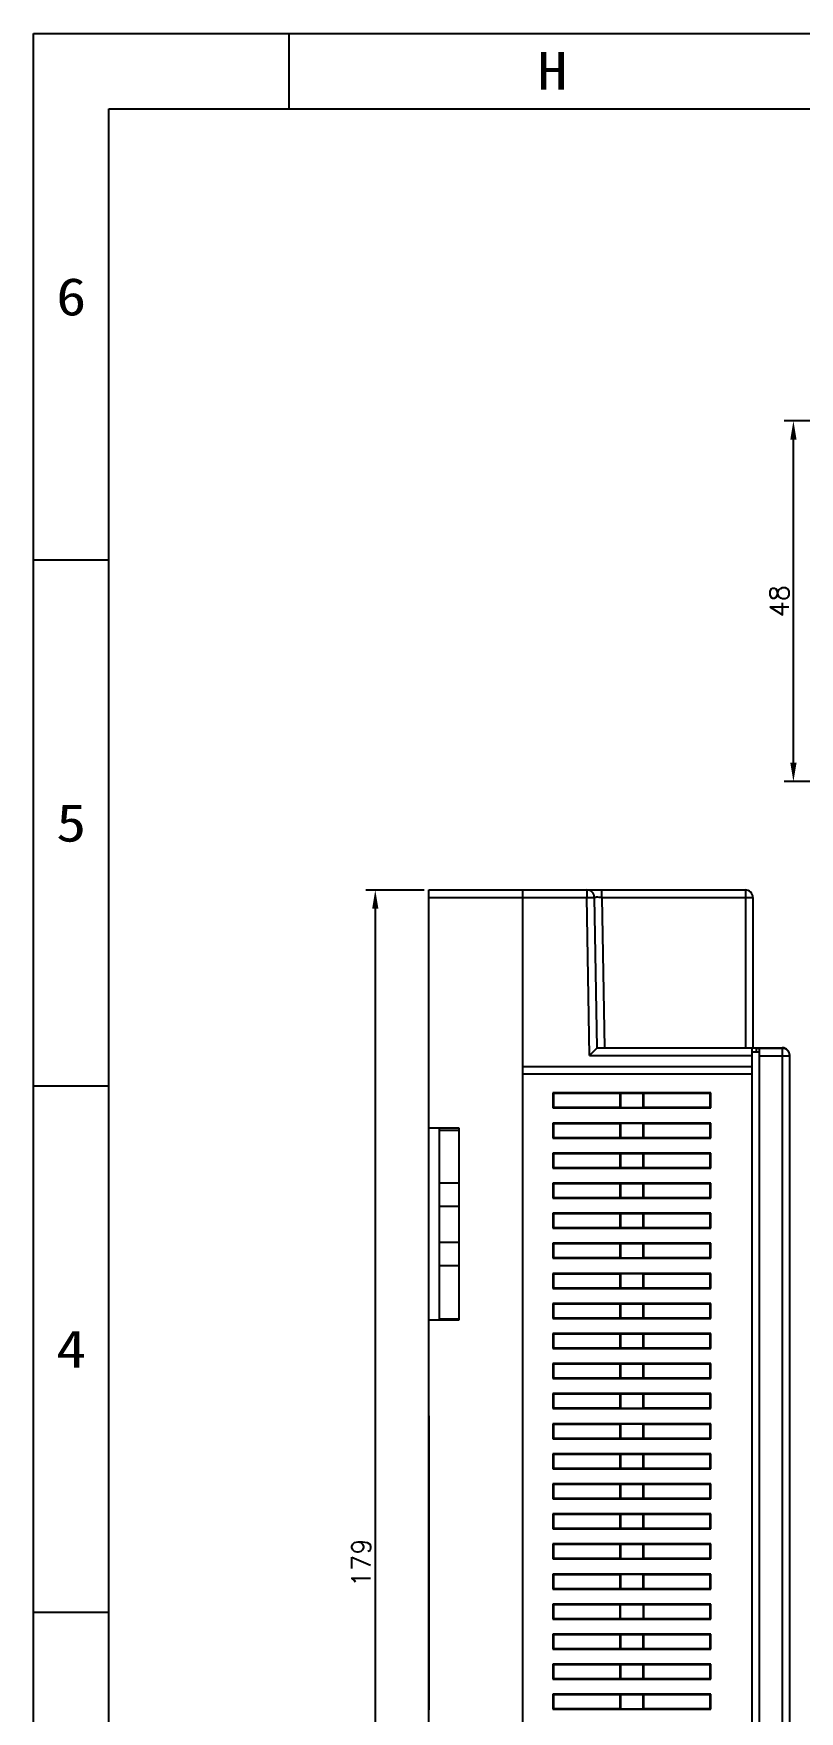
# Model space of a CAD drawing. Header units: millimetres. Extents: x 1518 to 2112, y -3048 to -2628.
# Drawn here: x 1518.2 to 1620.1, y -2850.9 to -2627.7 of the extents above; entities that cross this region are included whole.
import ezdxf
from ezdxf.enums import TextEntityAlignment as Align

# ---------------------------------------------------------------- set-up
doc = ezdxf.new("R2010")
doc.units = ezdxf.units.MM
doc.header["$MEASUREMENT"] = 0
doc.layers.get('0').update_dxf_attribs({"linetype": 'CONTINUOUS'})
doc.layers.get('Defpoints').update_dxf_attribs({"linetype": 'CONTINUOUS'})
doc.layers.add('dim', color=82, linetype='CONTINUOUS', lineweight=9)
doc.styles.get("Standard").update_dxf_attribs({"font": 'txt', "bigfont": 'gbcbig.shx'})
doc.styles.add('TEXTSTYLE_0', font='txt', dxfattribs={"width": 0.8})
doc.dimstyles.new('ISO-25', dxfattribs={"dimtxt": 2.5, "dimasz": 2.5, "dimexe": 1.25, "dimexo": 0.625, "dimtad": 1, "dimzin": 0, "dimtxsty": 'Standard', "dimcen": 2.5, "dimadec": 0, "dimazin": 0, "dimtfac": 1, "dimtdec": 4, "dimtofl": 0, "dimtmove": 0, "dimatfit": 3, "dimfxl": 0, "dimtolj": 1, "dimtzin": 0, "dimarcsym": 0})

# ---------------------------------------------------------------- blocks, each defined once
blk = doc.blocks.new('SUN_6HWZ35TKK40GSGJE8VEUYAXIAKM')
at = {"color": 7, "linetype": 'Continuous'}
for p, q in [((-594, 420), (0, 420)), ((-594, 0), (-594, 420)), ((-560, 410), (-560, 420)), ((-584, 410), (-10, 410)), ((-584, 10), (-584, 410)), ((-594, 350), (-584, 350)), ((-594, 280), (-584, 280)), ((-594, 210), (-584, 210))]:
    blk.add_line(p, q, dxfattribs=at)
at = {"color": 2, "style": 'TEXTSTYLE_0'}
for s, width, p, p2 in [('H', 0.792749, (-526.99, 412.53), (-522.99, 412.53)), ('6', 1.030029, (-590.99, 382.5), (-586.99, 382.5)), ('5', 1.030029, (-590.99, 312.5), (-586.99, 312.5)), ('4', 1.030029, (-590.99, 242.5), (-586.99, 242.5))]:
    blk.add_text(s, height=5, dxfattribs=dict(at, width=width)).set_placement(p, p2, align=Align.FIT)
blk = doc.blocks.new('*D120')
at = {"layer": 'Defpoints', "color": 0}
for p in [(1619.3, -2679.19), (1644.94, -2679.19), (1656.85, -2727.19)]:
    blk.add_point(p, dxfattribs=at)
at = {"layer": 'dim', "color": 0, "lineweight": -2}
for p, q in [((1644.32, -2679.19), (1618.05, -2679.19)), ((1619.3, -2724.69), (1619.3, -2681.69)), ((1656.22, -2727.19), (1618.05, -2727.19))]:
    blk.add_line(p, q, dxfattribs=at)
at = {"layer": 'dim', "color": 0}
for points in [[(1618.89, -2681.69), (1619.72, -2681.69), (1619.3, -2679.19)], [(1618.89, -2724.69), (1619.72, -2724.69), (1619.3, -2727.19)]]:
    blk.add_solid(points, dxfattribs=at)
at = {"layer": 'dim', "color": 0, "insert": (1617.43, -2703.19), "char_height": 2.5, "attachment_point": 5, "rotation": 90}
blk.add_mtext('48', dxfattribs=at)
blk = doc.blocks.new('*D166')
at = {"color": 0, "lineweight": -2}
for p, q in [((1570.19, -2741.61), (1562.43, -2741.61)), ((1563.68, -2744.11), (1563.68, -2918.11)), ((1570.19, -2920.61), (1562.43, -2920.61))]:
    blk.add_line(p, q, dxfattribs=at)
at = {"color": 0}
for points in [[(1563.27, -2744.11), (1564.1, -2744.11), (1563.68, -2741.61)], [(1563.27, -2918.11), (1564.1, -2918.11), (1563.68, -2920.61)]]:
    blk.add_solid(points, dxfattribs=at)
at = {"layer": 'Defpoints', "color": 0}
for p in [(1570.81, -2741.61), (1563.68, -2920.61), (1570.81, -2920.61)]:
    blk.add_point(p, dxfattribs=at)
at = {"color": 0, "insert": (1561.81, -2831.11), "char_height": 2.5, "attachment_point": 5, "rotation": 90}
blk.add_mtext('179', dxfattribs=at)

msp = doc.modelspace()

# ---------------------------------------------------------------- linework, layer by layer
at = {"color": 7, "linetype": 'Continuous'}
for p, q in [((1570.812, -2741.607), (1612.912, -2741.607)), ((1570.812, -2920.607), (1570.812, -2741.607)), ((1570.812, -2742.607), (1591.829, -2742.607)), ((1583.312, -2920.607), (1583.312, -2741.607)), ((1591.829, -2741.607), (1591.829, -2742.607)), ((1591.829, -2742.607), (1592.829, -2742.589)), ((1592.196, -2763.607), (1591.829, -2742.607)), ((1593.178, -2762.607), (1592.829, -2742.589)), ((1593.829, -2742.589), (1593.829, -2741.607)), ((1593.829, -2742.589), (1612.912, -2742.589)), ((1593.829, -2742.589), (1594.178, -2762.607)), ((1612.912, -2741.607), (1612.912, -2762.607)), ((1613.912, -2742.607), (1613.912, -2762.607)), ((1593.178, -2762.607), (1592.196, -2763.607)), ((1593.178, -2762.607), (1617.812, -2762.607)), ((1613.812, -2920.607), (1613.812, -2762.607)), ((1613.812, -2763.157), (1614.812, -2763.157)), ((1614.412, -2763.157), (1614.412, -2762.607)), ((1614.412, -2762.657), (1617.812, -2762.657)), ((1614.812, -2920.607), (1614.812, -2762.657)), ((1617.812, -2762.657), (1617.812, -2920.607)), ((1583.312, -2765.107), (1613.812, -2765.107)), ((1592.196, -2763.607), (1613.812, -2763.607)), ((1614.812, -2763.657), (1618.812, -2763.657)), ((1618.812, -2919.607), (1618.812, -2763.607)), ((1613.812, -2766.107), (1583.312, -2766.107)), ((1608.312, -2768.607), (1587.312, -2768.607)), ((1587.404, -2768.698), (1587.312, -2768.607)), ((1587.312, -2768.607), (1587.312, -2770.607)), ((1596.233, -2768.698), (1587.404, -2768.698)), ((1587.404, -2768.698), (1587.404, -2770.515)), ((1596.207, -2768.698), (1596.207, -2770.515)), ((1596.233, -2768.698), (1596.312, -2768.643)), ((1596.312, -2768.643), (1599.312, -2768.643)), ((1596.312, -2768.643), (1596.312, -2770.57)), ((1599.312, -2768.643), (1599.391, -2768.698)), ((1599.312, -2770.57), (1599.312, -2768.643)), ((1608.22, -2768.698), (1599.391, -2768.698)), ((1599.417, -2770.515), (1599.417, -2768.698)), ((1608.22, -2768.698), (1608.312, -2768.607)), ((1608.22, -2770.515), (1608.22, -2768.698)), ((1608.312, -2770.607), (1608.312, -2768.607)), ((1587.404, -2770.515), (1587.312, -2770.607)), ((1587.312, -2770.607), (1608.312, -2770.607)), ((1587.404, -2770.515), (1596.233, -2770.515)), ((1596.312, -2770.57), (1596.233, -2770.515)), ((1599.312, -2770.57), (1596.312, -2770.57)), ((1599.391, -2770.515), (1599.312, -2770.57)), ((1599.391, -2770.515), (1608.22, -2770.515)), ((1608.312, -2770.607), (1608.22, -2770.515)), ((1570.812, -2773.257), (1574.812, -2773.257)), ((1572.212, -2798.857), (1572.212, -2773.257)), ((1572.212, -2773.557), (1574.812, -2773.557)), ((1574.812, -2773.257), (1574.812, -2798.857)), ((1608.312, -2772.607), (1587.312, -2772.607)), ((1587.404, -2772.698), (1587.312, -2772.607)), ((1587.312, -2772.607), (1587.312, -2774.607)), ((1587.404, -2774.515), (1587.312, -2774.607)), ((1587.312, -2774.607), (1608.312, -2774.607)), ((1596.233, -2772.698), (1587.404, -2772.698)), ((1587.404, -2772.698), (1587.404, -2774.515)), ((1587.404, -2774.515), (1596.233, -2774.515)), ((1596.207, -2772.698), (1596.207, -2774.515)), ((1596.233, -2772.698), (1596.312, -2772.643)), ((1596.312, -2774.57), (1596.233, -2774.515)), ((1596.312, -2772.643), (1599.312, -2772.643)), ((1596.312, -2772.643), (1596.312, -2774.57)), ((1599.312, -2774.57), (1596.312, -2774.57)), ((1599.312, -2772.643), (1599.391, -2772.698)), ((1599.312, -2774.57), (1599.312, -2772.643)), ((1599.391, -2774.515), (1599.312, -2774.57)), ((1608.22, -2772.698), (1599.391, -2772.698)), ((1599.391, -2774.515), (1608.22, -2774.515)), ((1599.417, -2774.515), (1599.417, -2772.698)), ((1608.22, -2772.698), (1608.312, -2772.607)), ((1608.22, -2774.515), (1608.22, -2772.698)), ((1608.312, -2774.607), (1608.22, -2774.515)), ((1608.312, -2774.607), (1608.312, -2772.607)), ((1608.312, -2776.607), (1587.312, -2776.607)), ((1587.404, -2776.698), (1587.312, -2776.607)), ((1587.312, -2776.607), (1587.312, -2778.607)), ((1596.233, -2776.698), (1587.404, -2776.698)), ((1587.404, -2776.698), (1587.404, -2778.515)), ((1596.207, -2776.698), (1596.207, -2778.515)), ((1596.233, -2776.698), (1596.312, -2776.643)), ((1596.312, -2776.643), (1599.312, -2776.643)), ((1596.312, -2776.643), (1596.312, -2778.57)), ((1599.312, -2776.643), (1599.391, -2776.698)), ((1599.312, -2778.57), (1599.312, -2776.643)), ((1608.22, -2776.698), (1599.391, -2776.698)), ((1599.417, -2778.515), (1599.417, -2776.698)), ((1608.22, -2776.698), (1608.312, -2776.607)), ((1608.22, -2778.515), (1608.22, -2776.698)), ((1608.312, -2778.607), (1608.312, -2776.607)), ((1587.404, -2778.515), (1587.312, -2778.607)), ((1587.312, -2778.607), (1608.312, -2778.607)), ((1587.404, -2778.515), (1596.233, -2778.515)), ((1596.312, -2778.57), (1596.233, -2778.515)), ((1599.312, -2778.57), (1596.312, -2778.57)), ((1599.391, -2778.515), (1599.312, -2778.57)), ((1599.391, -2778.515), (1608.22, -2778.515)), ((1608.312, -2778.607), (1608.22, -2778.515)), ((1574.812, -2780.607), (1572.212, -2780.607)), ((1608.312, -2780.607), (1587.312, -2780.607)), ((1587.404, -2780.698), (1587.312, -2780.607)), ((1587.312, -2780.607), (1587.312, -2782.607)), ((1596.233, -2780.698), (1587.404, -2780.698)), ((1587.404, -2780.698), (1587.404, -2782.515)), ((1596.207, -2780.698), (1596.207, -2782.515)), ((1596.233, -2780.698), (1596.312, -2780.643)), ((1596.312, -2780.643), (1599.312, -2780.643)), ((1596.312, -2780.643), (1596.312, -2782.57)), ((1599.312, -2780.643), (1599.391, -2780.698)), ((1599.312, -2782.57), (1599.312, -2780.643)), ((1608.22, -2780.698), (1599.391, -2780.698)), ((1599.417, -2782.515), (1599.417, -2780.698)), ((1608.22, -2780.698), (1608.312, -2780.607)), ((1608.22, -2782.515), (1608.22, -2780.698)), ((1608.312, -2782.607), (1608.312, -2780.607)), ((1587.404, -2782.515), (1587.312, -2782.607)), ((1587.312, -2782.607), (1608.312, -2782.607)), ((1587.404, -2782.515), (1596.233, -2782.515)), ((1596.312, -2782.57), (1596.233, -2782.515)), ((1599.312, -2782.57), (1596.312, -2782.57)), ((1599.391, -2782.515), (1599.312, -2782.57)), ((1599.391, -2782.515), (1608.22, -2782.515)), ((1608.312, -2782.607), (1608.22, -2782.515)), ((1574.812, -2783.704), (1572.212, -2783.704)), ((1608.312, -2784.607), (1587.312, -2784.607)), ((1587.404, -2784.698), (1587.312, -2784.607)), ((1587.312, -2784.607), (1587.312, -2786.607)), ((1596.233, -2784.698), (1587.404, -2784.698)), ((1587.404, -2784.698), (1587.404, -2786.515)), ((1596.207, -2784.698), (1596.207, -2786.515)), ((1596.233, -2784.698), (1596.312, -2784.643)), ((1596.312, -2784.643), (1599.312, -2784.643)), ((1596.312, -2784.643), (1596.312, -2786.57)), ((1599.312, -2784.643), (1599.391, -2784.698)), ((1599.312, -2786.57), (1599.312, -2784.643)), ((1608.22, -2784.698), (1599.391, -2784.698)), ((1599.417, -2786.515), (1599.417, -2784.698)), ((1608.22, -2784.698), (1608.312, -2784.607)), ((1608.22, -2786.515), (1608.22, -2784.698)), ((1608.312, -2786.607), (1608.312, -2784.607)), ((1587.404, -2786.515), (1587.312, -2786.607)), ((1587.312, -2786.607), (1608.312, -2786.607)), ((1587.404, -2786.515), (1596.233, -2786.515)), ((1596.312, -2786.57), (1596.233, -2786.515)), ((1599.312, -2786.57), (1596.312, -2786.57)), ((1599.391, -2786.515), (1599.312, -2786.57)), ((1599.391, -2786.515), (1608.22, -2786.515)), ((1608.312, -2786.607), (1608.22, -2786.515)), ((1574.812, -2788.51), (1572.212, -2788.51)), ((1608.312, -2788.607), (1587.312, -2788.607)), ((1587.404, -2788.698), (1587.312, -2788.607)), ((1587.312, -2788.607), (1587.312, -2790.607)), ((1596.233, -2788.698), (1587.404, -2788.698)), ((1587.404, -2788.698), (1587.404, -2790.515)), ((1596.207, -2788.698), (1596.207, -2790.515)), ((1596.233, -2788.698), (1596.312, -2788.643)), ((1596.312, -2788.643), (1599.312, -2788.643)), ((1596.312, -2788.643), (1596.312, -2790.57)), ((1599.312, -2788.643), (1599.391, -2788.698)), ((1599.312, -2790.57), (1599.312, -2788.643)), ((1608.22, -2788.698), (1599.391, -2788.698)), ((1599.417, -2790.515), (1599.417, -2788.698)), ((1608.22, -2788.698), (1608.312, -2788.607)), ((1608.22, -2790.515), (1608.22, -2788.698)), ((1608.312, -2790.607), (1608.312, -2788.607)), ((1574.812, -2791.607), (1572.212, -2791.607)), ((1587.404, -2790.515), (1587.312, -2790.607)), ((1587.312, -2790.607), (1608.312, -2790.607)), ((1587.404, -2790.515), (1596.233, -2790.515)), ((1596.312, -2790.57), (1596.233, -2790.515)), ((1599.312, -2790.57), (1596.312, -2790.57)), ((1599.391, -2790.515), (1599.312, -2790.57)), ((1599.391, -2790.515), (1608.22, -2790.515)), ((1608.312, -2790.607), (1608.22, -2790.515)), ((1608.312, -2792.607), (1587.312, -2792.607)), ((1587.404, -2792.698), (1587.312, -2792.607)), ((1587.312, -2792.607), (1587.312, -2794.607)), ((1587.404, -2794.515), (1587.312, -2794.607)), ((1587.312, -2794.607), (1608.312, -2794.607)), ((1596.233, -2792.698), (1587.404, -2792.698)), ((1587.404, -2792.698), (1587.404, -2794.515)), ((1587.404, -2794.515), (1596.233, -2794.515)), ((1596.207, -2792.698), (1596.207, -2794.515)), ((1596.233, -2792.698), (1596.312, -2792.643)), ((1596.312, -2794.57), (1596.233, -2794.515)), ((1596.312, -2792.643), (1599.312, -2792.643)), ((1596.312, -2792.643), (1596.312, -2794.57)), ((1599.312, -2794.57), (1596.312, -2794.57)), ((1599.312, -2792.643), (1599.391, -2792.698)), ((1599.312, -2794.57), (1599.312, -2792.643)), ((1599.391, -2794.515), (1599.312, -2794.57)), ((1608.22, -2792.698), (1599.391, -2792.698)), ((1599.391, -2794.515), (1608.22, -2794.515)), ((1599.417, -2794.515), (1599.417, -2792.698)), ((1608.22, -2792.698), (1608.312, -2792.607)), ((1608.22, -2794.515), (1608.22, -2792.698)), ((1608.312, -2794.607), (1608.22, -2794.515)), ((1608.312, -2794.607), (1608.312, -2792.607)), ((1608.312, -2796.607), (1587.312, -2796.607)), ((1587.404, -2796.698), (1587.312, -2796.607)), ((1587.312, -2796.607), (1587.312, -2798.607)), ((1596.233, -2796.698), (1587.404, -2796.698)), ((1587.404, -2796.698), (1587.404, -2798.515)), ((1596.207, -2796.698), (1596.207, -2798.515)), ((1596.233, -2796.698), (1596.312, -2796.643)), ((1596.312, -2796.643), (1599.312, -2796.643)), ((1596.312, -2796.643), (1596.312, -2798.57)), ((1599.312, -2796.643), (1599.391, -2796.698)), ((1599.312, -2798.57), (1599.312, -2796.643)), ((1608.22, -2796.698), (1599.391, -2796.698)), ((1599.417, -2798.515), (1599.417, -2796.698)), ((1608.22, -2796.698), (1608.312, -2796.607)), ((1608.22, -2798.515), (1608.22, -2796.698)), ((1608.312, -2798.607), (1608.312, -2796.607)), ((1574.812, -2798.857), (1570.812, -2798.857)), ((1572.212, -2798.657), (1574.812, -2798.657)), ((1587.404, -2798.515), (1587.312, -2798.607)), ((1587.312, -2798.607), (1608.312, -2798.607)), ((1587.404, -2798.515), (1596.233, -2798.515)), ((1596.312, -2798.57), (1596.233, -2798.515)), ((1599.312, -2798.57), (1596.312, -2798.57)), ((1599.391, -2798.515), (1599.312, -2798.57)), ((1599.391, -2798.515), (1608.22, -2798.515)), ((1608.312, -2798.607), (1608.22, -2798.515)), ((1608.312, -2800.607), (1587.312, -2800.607)), ((1587.404, -2800.698), (1587.312, -2800.607)), ((1587.312, -2800.607), (1587.312, -2802.607)), ((1596.233, -2800.698), (1587.404, -2800.698)), ((1587.404, -2800.698), (1587.404, -2802.515)), ((1596.207, -2800.698), (1596.207, -2802.515)), ((1596.233, -2800.698), (1596.312, -2800.643)), ((1596.312, -2800.643), (1599.312, -2800.643)), ((1596.312, -2800.643), (1596.312, -2802.57)), ((1599.312, -2800.643), (1599.391, -2800.698)), ((1599.312, -2802.57), (1599.312, -2800.643)), ((1608.22, -2800.698), (1599.391, -2800.698)), ((1599.417, -2802.515), (1599.417, -2800.698)), ((1608.22, -2800.698), (1608.312, -2800.607)), ((1608.22, -2802.515), (1608.22, -2800.698)), ((1608.312, -2802.607), (1608.312, -2800.607)), ((1587.404, -2802.515), (1587.312, -2802.607)), ((1587.312, -2802.607), (1608.312, -2802.607)), ((1587.404, -2802.515), (1596.233, -2802.515)), ((1596.312, -2802.57), (1596.233, -2802.515)), ((1599.312, -2802.57), (1596.312, -2802.57)), ((1599.391, -2802.515), (1599.312, -2802.57)), ((1599.391, -2802.515), (1608.22, -2802.515)), ((1608.312, -2802.607), (1608.22, -2802.515)), ((1587.404, -2804.698), (1587.312, -2804.607)), ((1608.312, -2804.607), (1587.312, -2804.607)), ((1587.312, -2804.607), (1587.312, -2806.607)), ((1596.233, -2804.698), (1587.404, -2804.698)), ((1587.404, -2804.698), (1587.404, -2806.515)), ((1596.207, -2804.698), (1596.207, -2806.515)), ((1596.233, -2804.698), (1596.312, -2804.643)), ((1596.312, -2804.643), (1599.312, -2804.643)), ((1596.312, -2804.643), (1596.312, -2806.57)), ((1599.312, -2804.643), (1599.391, -2804.698)), ((1599.312, -2806.57), (1599.312, -2804.643)), ((1608.22, -2804.698), (1599.391, -2804.698)), ((1599.417, -2806.515), (1599.417, -2804.698)), ((1608.22, -2804.698), (1608.312, -2804.607)), ((1608.22, -2806.515), (1608.22, -2804.698)), ((1608.312, -2806.607), (1608.312, -2804.607)), ((1587.404, -2806.515), (1587.312, -2806.607)), ((1587.312, -2806.607), (1608.312, -2806.607)), ((1587.404, -2806.515), (1596.233, -2806.515)), ((1596.312, -2806.57), (1596.233, -2806.515)), ((1599.312, -2806.57), (1596.312, -2806.57)), ((1599.391, -2806.515), (1599.312, -2806.57)), ((1599.391, -2806.515), (1608.22, -2806.515)), ((1608.312, -2806.607), (1608.22, -2806.515)), ((1587.404, -2808.698), (1587.312, -2808.607)), ((1608.312, -2808.607), (1587.312, -2808.607)), ((1587.312, -2808.607), (1587.312, -2810.607)), ((1596.233, -2808.698), (1587.404, -2808.698)), ((1587.404, -2808.698), (1587.404, -2810.515)), ((1596.207, -2808.698), (1596.207, -2810.515)), ((1596.233, -2808.698), (1596.312, -2808.643)), ((1596.312, -2808.643), (1599.312, -2808.643)), ((1596.312, -2808.643), (1596.312, -2810.57)), ((1599.312, -2808.643), (1599.391, -2808.698)), ((1599.312, -2810.57), (1599.312, -2808.643)), ((1608.22, -2808.698), (1599.391, -2808.698)), ((1599.417, -2810.515), (1599.417, -2808.698)), ((1608.22, -2808.698), (1608.312, -2808.607)), ((1608.22, -2810.515), (1608.22, -2808.698)), ((1608.312, -2810.607), (1608.312, -2808.607)), ((1570.812, -2811.549), (1570.812, -2850.665)), ((1570.812, -2811.549), (1570.812, -2850.665)), ((1570.812, -2811.549), (1570.812, -2850.665)), ((1570.812, -2811.549), (1570.812, -2850.665)), ((1570.812, -2811.549), (1570.812, -2850.665)), ((1570.812, -2811.549), (1570.812, -2850.665)), ((1570.812, -2811.549), (1570.812, -2850.665)), ((1587.404, -2810.515), (1587.312, -2810.607)), ((1587.312, -2810.607), (1608.312, -2810.607)), ((1587.404, -2810.515), (1596.233, -2810.515)), ((1596.312, -2810.57), (1596.233, -2810.515)), ((1599.312, -2810.57), (1596.312, -2810.57)), ((1599.391, -2810.515), (1599.312, -2810.57)), ((1599.391, -2810.515), (1608.22, -2810.515)), ((1608.312, -2810.607), (1608.22, -2810.515)), ((1587.404, -2812.698), (1587.312, -2812.607)), ((1608.312, -2812.607), (1587.312, -2812.607)), ((1587.312, -2812.607), (1587.312, -2814.607)), ((1587.404, -2814.515), (1587.312, -2814.607)), ((1587.312, -2814.607), (1608.312, -2814.607)), ((1596.233, -2812.698), (1587.404, -2812.698)), ((1587.404, -2812.698), (1587.404, -2814.515)), ((1587.404, -2814.515), (1596.233, -2814.515)), ((1596.207, -2812.698), (1596.207, -2814.515)), ((1596.233, -2812.698), (1596.312, -2812.643)), ((1596.312, -2814.57), (1596.233, -2814.515)), ((1596.312, -2812.643), (1599.312, -2812.643)), ((1596.312, -2812.643), (1596.312, -2814.57)), ((1599.312, -2814.57), (1596.312, -2814.57)), ((1599.312, -2812.643), (1599.391, -2812.698)), ((1599.312, -2814.57), (1599.312, -2812.643)), ((1599.391, -2814.515), (1599.312, -2814.57)), ((1608.22, -2812.698), (1599.391, -2812.698)), ((1599.391, -2814.515), (1608.22, -2814.515)), ((1599.417, -2814.515), (1599.417, -2812.698)), ((1608.22, -2812.698), (1608.312, -2812.607)), ((1608.22, -2814.515), (1608.22, -2812.698)), ((1608.312, -2814.607), (1608.22, -2814.515)), ((1608.312, -2814.607), (1608.312, -2812.607)), ((1587.404, -2816.698), (1587.312, -2816.607)), ((1608.312, -2816.607), (1587.312, -2816.607)), ((1587.312, -2816.607), (1587.312, -2818.607)), ((1596.233, -2816.698), (1587.404, -2816.698)), ((1587.404, -2816.698), (1587.404, -2818.515)), ((1596.207, -2816.698), (1596.207, -2818.515)), ((1596.233, -2816.698), (1596.312, -2816.643)), ((1596.312, -2816.643), (1599.312, -2816.643)), ((1596.312, -2816.643), (1596.312, -2818.57)), ((1599.312, -2816.643), (1599.391, -2816.698)), ((1599.312, -2818.57), (1599.312, -2816.643)), ((1608.22, -2816.698), (1599.391, -2816.698)), ((1599.417, -2818.515), (1599.417, -2816.698)), ((1608.22, -2816.698), (1608.312, -2816.607)), ((1608.22, -2818.515), (1608.22, -2816.698)), ((1608.312, -2818.607), (1608.312, -2816.607)), ((1587.404, -2818.515), (1587.312, -2818.607)), ((1587.312, -2818.607), (1608.312, -2818.607)), ((1587.404, -2818.515), (1596.233, -2818.515)), ((1596.312, -2818.57), (1596.233, -2818.515)), ((1599.312, -2818.57), (1596.312, -2818.57)), ((1599.391, -2818.515), (1599.312, -2818.57)), ((1599.391, -2818.515), (1608.22, -2818.515)), ((1608.312, -2818.607), (1608.22, -2818.515)), ((1587.404, -2820.698), (1587.312, -2820.607)), ((1608.312, -2820.607), (1587.312, -2820.607)), ((1587.312, -2820.607), (1587.312, -2822.607)), ((1596.233, -2820.698), (1587.404, -2820.698)), ((1587.404, -2820.698), (1587.404, -2822.515)), ((1596.207, -2820.698), (1596.207, -2822.515)), ((1596.233, -2820.698), (1596.312, -2820.643)), ((1596.312, -2820.643), (1596.312, -2822.57)), ((1596.312, -2820.643), (1599.312, -2820.643)), ((1599.312, -2820.643), (1599.391, -2820.698)), ((1599.312, -2822.57), (1599.312, -2820.643)), ((1608.22, -2820.698), (1599.391, -2820.698)), ((1599.417, -2822.515), (1599.417, -2820.698)), ((1608.22, -2820.698), (1608.312, -2820.607)), ((1608.22, -2822.515), (1608.22, -2820.698)), ((1608.312, -2822.607), (1608.312, -2820.607)), ((1587.404, -2822.515), (1587.312, -2822.607)), ((1587.312, -2822.607), (1608.312, -2822.607)), ((1587.404, -2822.515), (1596.233, -2822.515)), ((1596.312, -2822.57), (1596.233, -2822.515)), ((1599.312, -2822.57), (1596.312, -2822.57)), ((1599.391, -2822.515), (1599.312, -2822.57)), ((1599.391, -2822.515), (1608.22, -2822.515)), ((1608.312, -2822.607), (1608.22, -2822.515)), ((1587.404, -2824.698), (1587.312, -2824.607)), ((1608.312, -2824.607), (1587.312, -2824.607)), ((1587.312, -2824.607), (1587.312, -2826.607)), ((1596.233, -2824.698), (1587.404, -2824.698)), ((1587.404, -2824.698), (1587.404, -2826.515)), ((1596.207, -2824.698), (1596.207, -2826.515)), ((1596.233, -2824.698), (1596.312, -2824.643)), ((1596.312, -2824.643), (1596.312, -2826.57)), ((1596.312, -2824.643), (1599.312, -2824.643)), ((1599.312, -2824.643), (1599.391, -2824.698)), ((1599.312, -2826.57), (1599.312, -2824.643)), ((1608.22, -2824.698), (1599.391, -2824.698)), ((1599.417, -2826.515), (1599.417, -2824.698)), ((1608.22, -2824.698), (1608.312, -2824.607)), ((1608.22, -2826.515), (1608.22, -2824.698)), ((1608.312, -2826.607), (1608.312, -2824.607)), ((1587.404, -2826.515), (1587.312, -2826.607)), ((1587.312, -2826.607), (1608.312, -2826.607)), ((1587.404, -2826.515), (1596.233, -2826.515)), ((1596.312, -2826.57), (1596.233, -2826.515)), ((1599.312, -2826.57), (1596.312, -2826.57)), ((1599.391, -2826.515), (1599.312, -2826.57)), ((1599.391, -2826.515), (1608.22, -2826.515)), ((1608.312, -2826.607), (1608.22, -2826.515)), ((1587.404, -2828.698), (1587.312, -2828.607)), ((1608.312, -2828.607), (1587.312, -2828.607)), ((1587.312, -2828.607), (1587.312, -2830.607)), ((1596.233, -2828.698), (1587.404, -2828.698)), ((1587.404, -2828.698), (1587.404, -2830.515)), ((1596.207, -2828.698), (1596.207, -2830.515)), ((1596.233, -2828.698), (1596.312, -2828.643)), ((1596.312, -2828.643), (1596.312, -2830.57)), ((1596.312, -2828.643), (1599.312, -2828.643)), ((1599.312, -2830.57), (1599.312, -2828.643)), ((1599.312, -2828.643), (1599.391, -2828.698)), ((1608.22, -2828.698), (1599.391, -2828.698)), ((1599.417, -2830.515), (1599.417, -2828.698)), ((1608.22, -2828.698), (1608.312, -2828.607)), ((1608.22, -2830.515), (1608.22, -2828.698)), ((1608.312, -2830.607), (1608.312, -2828.607)), ((1587.404, -2830.515), (1587.312, -2830.607)), ((1587.312, -2830.607), (1608.312, -2830.607)), ((1587.404, -2832.698), (1587.312, -2832.607)), ((1587.312, -2832.607), (1587.312, -2834.607)), ((1608.312, -2832.607), (1587.312, -2832.607)), ((1587.404, -2830.515), (1596.233, -2830.515)), ((1596.312, -2830.57), (1596.233, -2830.515)), ((1596.233, -2832.698), (1596.312, -2832.643)), ((1599.312, -2830.57), (1596.312, -2830.57)), ((1596.312, -2832.643), (1596.312, -2834.57)), ((1596.312, -2832.643), (1599.312, -2832.643)), ((1599.391, -2830.515), (1599.312, -2830.57)), ((1599.312, -2834.57), (1599.312, -2832.643)), ((1599.312, -2832.643), (1599.391, -2832.698)), ((1599.391, -2830.515), (1608.22, -2830.515)), ((1608.312, -2830.607), (1608.22, -2830.515)), ((1608.22, -2832.698), (1608.312, -2832.607)), ((1608.312, -2834.607), (1608.312, -2832.607)), ((1587.404, -2834.515), (1587.312, -2834.607)), ((1587.312, -2834.607), (1608.312, -2834.607)), ((1587.404, -2832.698), (1587.404, -2834.515)), ((1596.233, -2832.698), (1587.404, -2832.698)), ((1587.404, -2834.515), (1596.233, -2834.515)), ((1596.207, -2832.698), (1596.207, -2834.515)), ((1596.312, -2834.57), (1596.233, -2834.515)), ((1599.312, -2834.57), (1596.312, -2834.57)), ((1599.391, -2834.515), (1599.312, -2834.57)), ((1608.22, -2832.698), (1599.391, -2832.698)), ((1599.391, -2834.515), (1608.22, -2834.515)), ((1599.417, -2834.515), (1599.417, -2832.698)), ((1608.22, -2834.515), (1608.22, -2832.698)), ((1608.312, -2834.607), (1608.22, -2834.515)), ((1587.404, -2836.698), (1587.312, -2836.607)), ((1587.312, -2836.607), (1587.312, -2838.607)), ((1608.312, -2836.607), (1587.312, -2836.607)), ((1587.404, -2836.698), (1587.404, -2838.515)), ((1596.233, -2836.698), (1587.404, -2836.698)), ((1596.207, -2836.698), (1596.207, -2838.515)), ((1596.233, -2836.698), (1596.312, -2836.643)), ((1596.312, -2838.57), (1596.312, -2836.643)), ((1596.312, -2836.643), (1599.312, -2836.643)), ((1599.312, -2836.643), (1599.312, -2838.57)), ((1599.312, -2836.643), (1599.391, -2836.698)), ((1608.22, -2836.698), (1599.391, -2836.698)), ((1599.417, -2838.515), (1599.417, -2836.698)), ((1608.22, -2836.698), (1608.312, -2836.607)), ((1608.22, -2838.515), (1608.22, -2836.698)), ((1608.312, -2838.607), (1608.312, -2836.607)), ((1587.404, -2838.515), (1587.312, -2838.607)), ((1587.312, -2838.607), (1608.312, -2838.607)), ((1587.404, -2838.515), (1596.233, -2838.515)), ((1596.312, -2838.57), (1596.233, -2838.515)), ((1599.312, -2838.57), (1596.312, -2838.57)), ((1599.391, -2838.515), (1599.312, -2838.57)), ((1599.391, -2838.515), (1608.22, -2838.515)), ((1608.312, -2838.607), (1608.22, -2838.515)), ((1587.312, -2840.607), (1587.312, -2842.607)), ((1587.404, -2840.698), (1587.312, -2840.607)), ((1608.312, -2840.607), (1587.312, -2840.607)), ((1587.404, -2840.698), (1587.404, -2842.515)), ((1596.233, -2840.698), (1587.404, -2840.698)), ((1596.207, -2840.698), (1596.207, -2842.515)), ((1596.233, -2840.698), (1596.312, -2840.643)), ((1596.312, -2840.643), (1596.312, -2842.57)), ((1596.312, -2840.643), (1599.312, -2840.643)), ((1599.312, -2842.57), (1599.312, -2840.643)), ((1599.312, -2840.643), (1599.391, -2840.698)), ((1608.22, -2840.698), (1599.391, -2840.698)), ((1599.417, -2842.515), (1599.417, -2840.698)), ((1608.22, -2840.698), (1608.312, -2840.607)), ((1608.22, -2842.515), (1608.22, -2840.698)), ((1608.312, -2842.607), (1608.312, -2840.607)), ((1587.312, -2842.607), (1587.404, -2842.515)), ((1587.312, -2842.607), (1608.312, -2842.607)), ((1587.404, -2842.515), (1596.233, -2842.515)), ((1596.312, -2842.57), (1596.233, -2842.515)), ((1599.312, -2842.57), (1596.312, -2842.57)), ((1599.391, -2842.515), (1599.312, -2842.57)), ((1599.391, -2842.515), (1608.22, -2842.515)), ((1608.22, -2842.515), (1608.312, -2842.607)), ((1587.312, -2844.607), (1587.312, -2846.607)), ((1587.404, -2844.698), (1587.312, -2844.607)), ((1608.312, -2844.607), (1587.312, -2844.607)), ((1587.404, -2844.698), (1587.404, -2846.515)), ((1596.233, -2844.698), (1587.404, -2844.698)), ((1596.207, -2844.698), (1596.207, -2846.515)), ((1596.233, -2844.698), (1596.312, -2844.643)), ((1596.312, -2844.643), (1596.312, -2846.57)), ((1596.312, -2844.643), (1599.312, -2844.643)), ((1599.312, -2846.57), (1599.312, -2844.643)), ((1599.312, -2844.643), (1599.391, -2844.698)), ((1608.22, -2844.698), (1599.391, -2844.698)), ((1599.417, -2846.515), (1599.417, -2844.698)), ((1608.22, -2844.698), (1608.312, -2844.607)), ((1608.22, -2846.515), (1608.22, -2844.698)), ((1608.312, -2846.607), (1608.312, -2844.607)), ((1587.312, -2846.607), (1587.404, -2846.515)), ((1587.312, -2846.607), (1608.312, -2846.607)), ((1587.404, -2846.515), (1596.233, -2846.515)), ((1596.312, -2846.57), (1596.233, -2846.515)), ((1599.312, -2846.57), (1596.312, -2846.57)), ((1599.391, -2846.515), (1599.312, -2846.57)), ((1599.391, -2846.515), (1608.22, -2846.515)), ((1608.22, -2846.515), (1608.312, -2846.607)), ((1587.312, -2848.607), (1587.312, -2850.607)), ((1587.404, -2848.698), (1587.312, -2848.607)), ((1608.312, -2848.607), (1587.312, -2848.607)), ((1587.312, -2850.607), (1587.404, -2850.515)), ((1587.404, -2848.698), (1587.404, -2850.515)), ((1596.233, -2848.698), (1587.404, -2848.698)), ((1587.404, -2850.515), (1596.233, -2850.515)), ((1596.207, -2848.698), (1596.207, -2850.515)), ((1596.233, -2848.698), (1596.312, -2848.643)), ((1596.312, -2850.57), (1596.233, -2850.515)), ((1596.312, -2848.643), (1596.312, -2850.57)), ((1596.312, -2848.643), (1599.312, -2848.643)), ((1599.312, -2850.57), (1599.312, -2848.643)), ((1599.312, -2848.643), (1599.391, -2848.698)), ((1599.391, -2850.515), (1599.312, -2850.57)), ((1608.22, -2848.698), (1599.391, -2848.698)), ((1599.391, -2850.515), (1608.22, -2850.515)), ((1599.417, -2850.515), (1599.417, -2848.698)), ((1608.22, -2848.698), (1608.312, -2848.607)), ((1608.22, -2850.515), (1608.22, -2848.698)), ((1608.22, -2850.515), (1608.312, -2850.607)), ((1608.312, -2850.607), (1608.312, -2848.607)), ((1587.312, -2850.607), (1608.312, -2850.607)), ((1599.312, -2850.57), (1596.312, -2850.57))]:
    msp.add_line(p, q, dxfattribs=at)
for centre, start in [((1591.829, -2742.607), 1), ((1612.912, -2742.607), 0), ((1617.812, -2763.607), 0), ((1617.812, -2763.657), 0)]:
    msp.add_arc(centre, 1, start, 90, dxfattribs=at)
for points, start_tangent, end_tangent in [([(1593.829, -2742.589), (1593.446, -2742.584), (1593.122, -2742.582), (1592.905, -2742.584), (1592.829, -2742.589)], (-0.9998482, 0.0174222), (0.0162657, -0.9998677)), ([(1612.912, -2742.589), (1613.295, -2742.591), (1613.619, -2742.594), (1613.836, -2742.6), (1613.912, -2742.607)], (1, 0), (0, -1))]:
    msp.add_spline(points, degree=3, dxfattribs=dict(at, start_tangent=start_tangent, end_tangent=end_tangent))

# ---------------------------------------------------------------- block references
msp.add_blockref('SUN_6HWZ35TKK40GSGJE8VEUYAXIAKM', (2112.23, -3047.669))

# ---------------------------------------------------------------- dimensions: what is measured, and where the dimension line sits
dim = msp.add_linear_dim(base=(1563.684, -2920.607), p1=(1570.812, -2741.607), p2=(1570.812, -2920.607), angle=90, dimstyle='ISO-25')
dim.commit()
dim.dimension.update_dxf_attribs({"geometry": '*D166', "text_midpoint": (1561.809, -2831.107), "dimtype": 160})
at = {"layer": 'dim'}
dim = msp.add_linear_dim(base=(1619.305, -2679.193), p1=(1656.848, -2727.193), p2=(1644.943, -2679.193), angle=90, dimstyle='ISO-25', dxfattribs=at)
dim.commit()
dim.dimension.update_dxf_attribs({"geometry": '*D120', "text_midpoint": (1617.43, -2703.193), "dimtype": 160})

doc.saveas('drawing.dxf')
